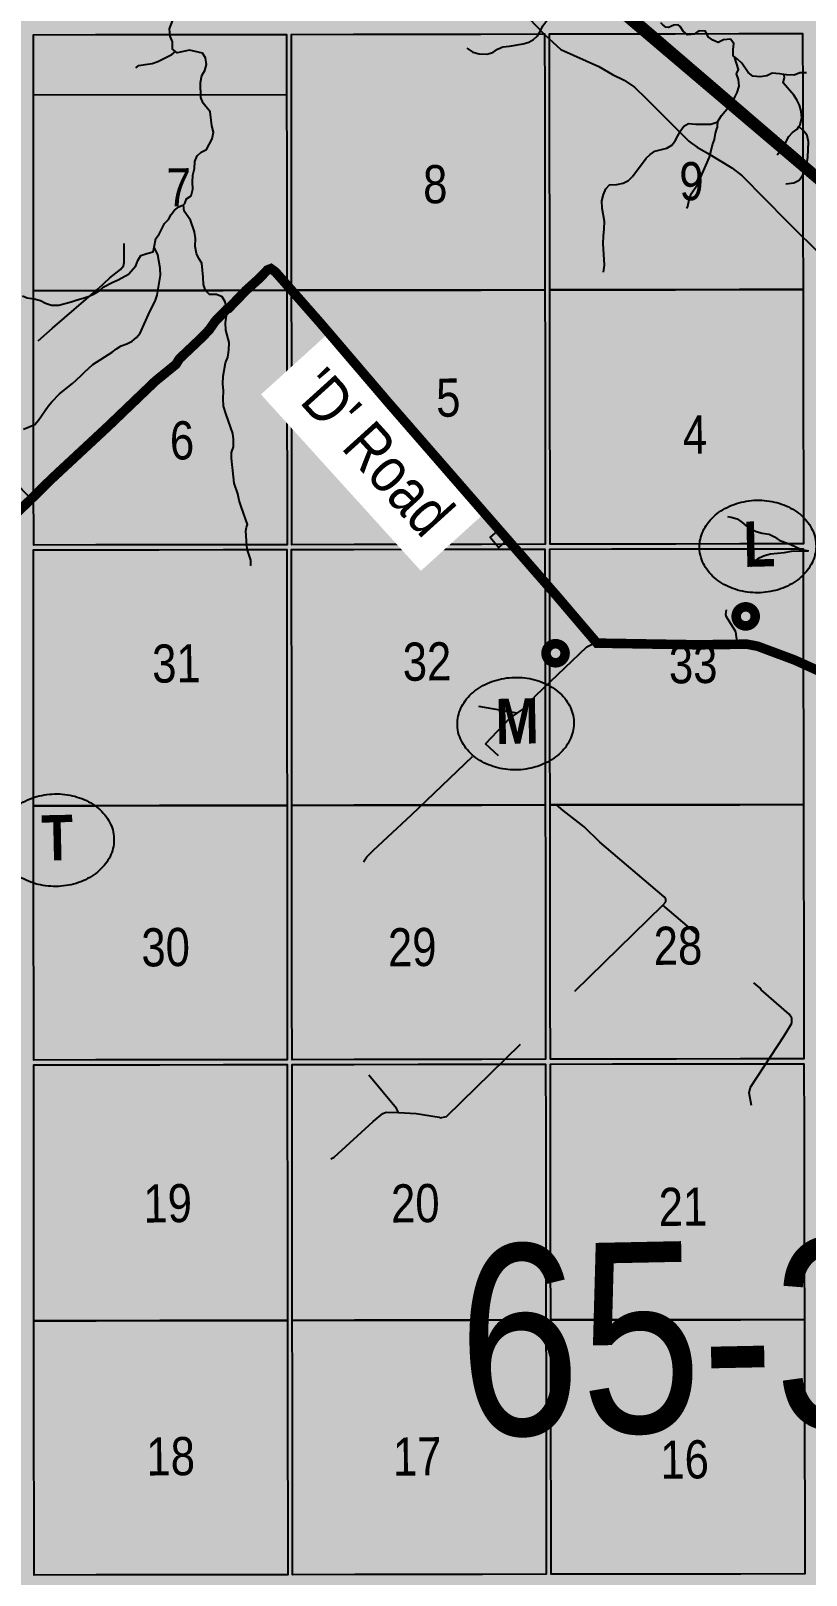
# Model space of a CAD drawing. Extents: x 405326 to 424052, y 6044755 to 6062236.
# Drawn here: x 416942.9 to 417105, y 6050260.4 to 6050583.2 of the extents above; entities that cross this region are included whole.
import ezdxf
from ezdxf.enums import TextEntityAlignment as Align

# ---------------------------------------------------------------- set-up
doc = ezdxf.new("R2010")
doc.units = 0
doc.header["$LTSCALE"] = 5
doc.linetypes.add('DASHED2', pattern=[9.525, 6.35, -3.175])
for name, color, linetype in [('33', 20, 'Continuous'), ('39', 28, 'Continuous'), ('P-PROPOSED', 10, 'Continuous'), ('Quarters', 8, 'Continuous'), ('RoadSeg', 57, 'DASHED2'), ('ROUTE-MAP-ROUTE', 90, 'Continuous'), ('T-WATER', 160, 'Continuous')]:
    doc.layers.add(name, color=color, linetype=linetype)
doc.layers.add('ROUTE-MAP-BACKGROUND-H', color=7, linetype='Continuous', true_color=0xf0ebff)
doc.styles.add('120', font='ARIALN.TTF', dxfattribs={"height": 13})
doc.styles.add('BOLD', font='ARIALNB.TTF')
doc.styles.add('TXT', font='ARIALN.TTF', dxfattribs={"height": 0.2})
doc.linetypes.add('TRACKS', pattern='A,3.81,[130,ltypeshp1.shx,S=6.35,R=0,X=0,Y=0],3.81', length=7.62)

# ---------------------------------------------------------------- blocks, each defined once
blk = doc.blocks.new('AA')
at = {"const_width": 4}
blk.add_lwpolyline([(-1, 0, 1), (1, 0, 1)], format="xyb", close=True, dxfattribs=at)
blk.add_circle((0, 0), 2)
blk = doc.blocks.new('Route_Letters')
h = blk.add_hatch(color=255)
h.dxf.hatch_style = 1
edge = h.paths.add_edge_path()
edge.add_ellipse((-0.12, 0.46), major_axis=(-11.97, 0), ratio=0.789318, start_angle=0, end_angle=360)
at = {"color": 5}
blk.add_open_spline([(-12.34, 0.46), (-12.34, -0.25), (-12.24, -0.97), (-11.72, -2.79), (-11.14, -3.88), (-9.56, -5.81), (-8.54, -6.66), (-6.22, -8.02), (-4.9, -8.54), (-2.12, -9.17), (-0.66, -9.3), (2.22, -9.13), (3.64, -8.84), (6.27, -7.89), (7.48, -7.22), (9.54, -5.6), (10.38, -4.64), (11.6, -2.54), (11.97, -1.4), (12.18, 0.91), (12.02, 2.08), (11.2, 4.3), (10.54, 5.35), (8.8, 7.2), (7.72, 7.99), (5.29, 9.24), (3.93, 9.68), (1.11, 10.18), (-0.35, 10.23), (-3.22, 9.91), (-4.61, 9.55), (-7.16, 8.47), (-8.32, 7.75), (-10.24, 6.02), (-11, 5.02), (-12.05, 2.86), (-12.32, 1.7), (-12.34, 0.52), (-12.34, 0.49), (-12.34, 0.46)], degree=3, knots=[0, 0, 0, 0, 0.219529, 0.219529, 0.575727, 0.575727, 0.931924, 0.931924, 1.288121, 1.288121, 1.644318, 1.644318, 2.000515, 2.000515, 2.356712, 2.356712, 2.712909, 2.712909, 3.069107, 3.069107, 3.425304, 3.425304, 3.781501, 3.781501, 4.137698, 4.137698, 4.493895, 4.493895, 4.850092, 4.850092, 5.20629, 5.20629, 5.562487, 5.562487, 5.918684, 5.918684, 6.274881, 6.274881, 6.283185, 6.283185, 6.283185, 6.283185], dxfattribs=at)
at = {"color": 14, "style": 'BOLD'}
blk.add_attdef('A', text='', height=9.5, dxfattribs=at).set_placement((0.22, 0.98), align=Align.MIDDLE)

msp = doc.modelspace()

# ---------------------------------------------------------------- hatches: boundary and pattern name
at = {"layer": 'ROUTE-MAP-BACKGROUND-H'}
h = msp.add_hatch(color=256, dxfattribs=at)
h.dxf.hatch_style = 1
h.paths.add_polyline_path([(417500.313, 6050470.993), (417499.828, 6050583.719), (417489.556, 6051448.866), (416064.545, 6051448.577), (416073.609, 6050477.938), (416071.924, 6050150.968), (416104.424, 6050150.804), (416615.018, 6050150.686), (416614.752, 6050098.449), (417501.84, 6050099.469), (417600.187, 6050099.469), (417600.187, 6050157.259), (417501.84, 6050157.777)])

# ---------------------------------------------------------------- linework, layer by layer
at = {"layer": '39', "linetype": 'TRACKS', "flags": 128}
msp.add_lwpolyline([(416503.607, 6051030.809), (416502.861, 6051032.759), (416502.701, 6051033.902), (416502.703, 6051034.848), (416503.047, 6051035.976), (416503.195, 6051036.343), (416504.275, 6051038.909), (416504.215, 6051041.182), (416504.118, 6051041.86), (416503.421, 6051043.386), (416498.744, 6051050.496), (416497.98, 6051051.641), (416497.428, 6051052.39), (416496.354, 6051053.253), (416495.541, 6051053.721), (416492.529, 6051054.716), (416491.471, 6051055.212), (416490.918, 6051055.693), (416490.186, 6051056.344), (416489.098, 6051057.871), (416489.55, 6051055.767), (416490.098, 6051053.211), (416491.069, 6051050.344), (416492.22, 6051047.716), (416493.6, 6051045.313), (416495.533, 6051042.5), (416499.529, 6051036.718), (416503.607, 6051030.809), (416507.132, 6051025.636), (416508.236, 6051023.841), (416509.275, 6051021.905), (416510.459, 6051019.319), (416511.382, 6051016.424), (416516.855, 6050991.331), (416517.372, 6050989.058), (416518.293, 6050984.85), (416519.213, 6050980.755), (416520.376, 6050975.544), (416520.569, 6050974.259), (416520.727, 6050972.001), (416520.775, 6050971.436), (416520.728, 6050964.563), (416520.835, 6050945.861), (416521.092, 6050943.701), (416521.479, 6050942.035), (416522.306, 6050939.521), (416522.776, 6050938.461), (416523.654, 6050936.978), (416524.889, 6050935.168), (416526.272, 6050933.655), (416527.803, 6050932.354), (416528.828, 6050931.364), (416531.075, 6050929.567), (416543.043, 6050919.974), (416556.559, 6050909.123), (416563.562, 6050903.521), (416574.217, 6050896.233), (416586.681, 6050887.73), (416592.433, 6050883.797), (416613.569, 6050869.382), (416621.212, 6050863.98), (416626.362, 6050860.486), (416630.454, 6050858.095), (416632.101, 6050857.119), (416638.116, 6050853.484), (416638.833, 6050853.06), (416648.681, 6050847.317), (416652.594, 6050845.04), (416670.84, 6050834.293), (416672.568, 6050833.275), (416694.91, 6050820.339), (416705.561, 6050814.092), (416708.04, 6050812.622), (416716.571, 6050807.619), (416719.149, 6050806.22), (416719.475, 6050806.05), (416723.015, 6050804.594), (416728.204, 6050803.179), (416733.817, 6050802.061), (416737.733, 6050800.929), (416740.017, 6050799.912), (416741.045, 6050799.276), (416742.971, 6050797.807), (416744.716, 6050796.197), (416746.233, 6050794.348), (416747.571, 6050792.273), (416749.234, 6050788.871), (416749.74, 6050787.657), (416751.893, 6050783.069), (416752.513, 6050782.01), (416753.263, 6050781.064), (416757.93, 6050775.601), (416759.791, 6050774.104), (416761.749, 6050773.088), (416761.994, 6050772.961), (416764.59, 6050772.184), (416768.771, 6050771.35), (416770.028, 6050770.969), (416772.168, 6050769.727), (416773.099, 6050768.937), (416773.85, 6050767.991), (416774.47, 6050766.961), (416775.009, 6050765.818), (416775.841, 6050763.306), (416776.085, 6050761.866), (416776.493, 6050760.582), (416777.439, 6050758.154), (416779.626, 6050753.526), (416781.323, 6050750.167), (416782.107, 6050749.264), (416782.516, 6050748.883), (416782.793, 6050748.629), (416782.973, 6050748.46), (416784.819, 6050746.964), (416788.792, 6050744.116), (416791.447, 6050741.811), (416793.092, 6050740.087), (416793.826, 6050739.112), (416794.428, 6050738.025), (416795.504, 6050735.766), (416796.368, 6050733.239), (416797.037, 6050730.543), (416797.966, 6050726.437), (416799.042, 6050722.4), (416800.493, 6050718.758), (416802.238, 6050715.469), (416802.743, 6050714.254), (416803.069, 6050712.914), (416803.51, 6050711.686), (416803.82, 6050710.331), (416805.271, 6050706.703), (416807.228, 6050703.484), (416808.827, 6050701.732), (416809.659, 6050700.87), (416810.589, 6050700.121), (416812.955, 6050698.468), (416813.689, 6050697.959), (416817.753, 6050694.724), (416819.091, 6050693.241), (416820.136, 6050691.815), (416821.099, 6050690.149), (416821.915, 6050688.469), (416822.404, 6050687.03), (416823.025, 6050684.814), (416823.286, 6050683.276), (416823.368, 6050681.921), (416823.302, 6050679.015), (416822.959, 6050677.012), (416822.568, 6050675.249), (416821.963, 6050673.655), (416821.016, 6050671.638), (416817.815, 6050665.265), (416816.933, 6050663.235), (416816.312, 6050661.373), (416815.952, 6050659.61), (416815.772, 6050657.692), (416815.82, 6050656.168), (416816.032, 6050654.277), (416816.227, 6050653.374), (416816.912, 6050650.848), (416817.532, 6050649.013), (416817.957, 6050648.053), (416819.426, 6050645.469), (416820.944, 6050643.294), (416822.104, 6050642.136), (416823.296, 6050641.147), (416824.815, 6050640.073), (416827.15, 6050638.857), (416828.898, 6050638.15), (416831.805, 6050637.427), (416836.984, 6050637.24), (416839.745, 6050637.731), (416840.382, 6050637.844), (416842.375, 6050638.463), (416842.636, 6050638.548), (416842.897, 6050638.618), (416845.887, 6050639.548), (416848.68, 6050640.181), (416850.33, 6050640.307), (416855.246, 6050640.419), (416858.889, 6050640.629), (416861.502, 6050641.179), (416868.769, 6050643.803), (416871.382, 6050644.41), (416883.025, 6050645.443), (416885.426, 6050645.416), (416886.912, 6050645.346), (416893.021, 6050645.066), (416899.348, 6050645.745), (416902.192, 6050645.435), (416904.317, 6050644.772), (416905.641, 6050644.081), (416906.213, 6050643.729), (416906.72, 6050643.404), (416908.028, 6050642.262), (416909.123, 6050640.992), (416915.156, 6050634.502), (416916.219, 6050633.628), (416918.606, 6050631.921), (416919.799, 6050631.286), (416932.584, 6050625.054), (416933.811, 6050624.518), (416934.988, 6050624.124), (416936.148, 6050623.913), (416937.293, 6050623.814), (416938.453, 6050623.871), (416942.981, 6050624.382), (416944.289, 6050624.425), (416945.662, 6050624.341), (416947.019, 6050624.031), (416948.114, 6050623.608), (416949.144, 6050623.058), (416950.142, 6050622.396), (416951.189, 6050621.479), (416952.121, 6050620.35), (416955.016, 6050615.907), (416956.26, 6050614.158), (416956.996, 6050613.481), (416958.451, 6050612.339), (416959.808, 6050611.62), (416964.043, 6050609.887), (416969.472, 6050607.717), (416971.974, 6050607.281), (416974.017, 6050607.367), (416976.224, 6050608.075), (416978.299, 6050609.177), (416980.146, 6050609.855), (416981.976, 6050610.746), (416983.807, 6050611.396), (416987.092, 6050611.949), (416989.054, 6050612.064), (416992.47, 6050612.433), (416993.532, 6050612.547), (416997.848, 6050612.579), (416999.744, 6050612.425), (417001.952, 6050612.131), (417002.213, 6050612.089), (417007.265, 6050611.077), (417013.43, 6050608.628), (417015.295, 6050607.571), (417016.702, 6050606.571), (417018.289, 6050605.034), (417019.5, 6050603.638), (417024.572, 6050599.523), (417031.034, 6050594.859), (417033.308, 6050593.69), (417037.659, 6050592.228), (417040.03, 6050591.567), (417043.449, 6050589.652), (417047.083, 6050585.86), (417050.422, 6050582.35), (417053.761, 6050579.335), (417061.68, 6050575.76), (417064.559, 6050574.113), (417067.014, 6050572.931), (417069.174, 6050571.438), (417071.613, 6050569.085), (417076.132, 6050564.519), (417080.504, 6050560.136), (417081.077, 6050559.714), (417082.223, 6050558.869), (417084.531, 6050557.574), (417089.474, 6050554.604), (417091.667, 6050552.885), (417101.036, 6050543.417), (417108.62, 6050535.893), (417111.388, 6050533.019), (417113.175, 6050530.637), (417114.405, 6050528.353), (417115.375, 6050525.646), (417117.944, 6050514.869), (417118.817, 6050510.75), (417119.608, 6050507.153), (417119.937, 6050505.869), (417120.168, 6050504.952), (417120.828, 6050501.313), (417120.899, 6050498.307), (417120.608, 6050495.837), (417117.474, 6050481.354), (417117.216, 6050479.505), (417117.187, 6050477.134), (417117.568, 6050473.974), (417119.134, 6050467.231), (417123.106, 6050450.149), (417125.348, 6050440.558), (417126.106, 6050437.299), (417127.611, 6050428.525), (417132.744, 6050395.105), (417133.769, 6050389.448), (417136.061, 6050380.845), (417141.022, 6050363.003), (417141.417, 6050361.833), (417142.486, 6050359.493), (417143.832, 6050357.477), (417144.636, 6050356.604), (417146.506, 6050355.083), (417149.278, 6050352.704), (417153.18, 6050349.734), (417154.805, 6050348.057), (417156.874, 6050345.197), (417157.235, 6050344.577), (417162.017, 6050336.515), (417167.867, 6050326.705), (417168.442, 6050325.846), (417170.871, 6050322.972), (417173.448, 6050320.508), (417186.512, 6050308.004), (417187.595, 6050307.033), (417188.399, 6050306.146), (417189.927, 6050304.258), (417190.453, 6050303.455), (417191.932, 6050301.13), (417194.35, 6050296.831), (417195.04, 6050295.873), (417196.191, 6050293.815), (417196.816, 6050292.66), (417198.082, 6050290.631), (417198.642, 6050289.461), (417200.171, 6050286.811), (417200.467, 6050286.276), (417201.999, 6050282.85), (417202.378, 6050281.581), (417202.893, 6050278.746), (417206.152, 6050265.348), (417207.773, 6050258.706), (417210.818, 6050246.126), (417211.594, 6050243.602), (417212.534, 6050241.319), (417213.669, 6050239.205), (417217.237, 6050234.359), (417229.108, 6050218.456), (417230.045, 6050217.315), (417233.315, 6050213.894), (417241.613, 6050205.462), (417242.583, 6050204.449), (417250.488, 6050196.186), (417251.967, 6050194.708), (417253.365, 6050193.117), (417254.451, 6050191.441), (417255.391, 6050189.482), (417255.97, 6050187.536), (417256.221, 6050185.561), (417256.259, 6050183.572), (417255.825, 6050180.565), (417254.965, 6050177.275), (417254.282, 6050175.213), (417253.294, 6050171.204), (417251.378, 6050164.211), (417251.085, 6050163.195), (417250.745, 6050161.472), (417250.802, 6050158.114), (417251.238, 6050153.743), (417251.472, 6050152.021), (417251.533, 6050151.167)], dxfattribs=at)
at = {"layer": 'Quarters', "flags": 128}
for points in [[(416996.393, 6050582.481), (416996.405, 6050569.773), (416943.443, 6050569.806), (416943.436, 6050582.397), (416956.424, 6050582.418), (416969.747, 6050582.439), (416983.07, 6050582.46)], [(416996.445, 6050528.969), (416983.117, 6050528.948), (416969.79, 6050528.927), (416956.462, 6050528.906), (416943.469, 6050528.885), (416943.46, 6050542.263), (416943.452, 6050555.641), (416943.444, 6050569.019), (416943.436, 6050582.397), (416956.424, 6050582.418), (416969.747, 6050582.439), (416983.07, 6050582.46), (416996.393, 6050582.481), (416996.406, 6050569.103), (416996.419, 6050555.725), (416996.432, 6050542.347)], [(417050.424, 6050529.054), (417037.097, 6050529.033), (417023.769, 6050529.013), (417010.441, 6050528.991), (416997.448, 6050528.971), (416997.435, 6050542.349), (416997.422, 6050555.727), (416997.41, 6050569.105), (416997.397, 6050582.482), (417010.385, 6050582.503), (417023.708, 6050582.524), (417037.031, 6050582.545), (417050.354, 6050582.566), (417050.371, 6050569.188), (417050.389, 6050555.81), (417050.407, 6050542.432)], [(417104.404, 6050529.138), (417091.076, 6050529.118), (417077.749, 6050529.097), (417064.421, 6050529.076), (417051.428, 6050529.056), (417051.41, 6050542.434), (417051.392, 6050555.811), (417051.375, 6050569.189), (417051.357, 6050582.567), (417064.345, 6050582.587), (417077.668, 6050582.608), (417090.991, 6050582.629), (417104.314, 6050582.65), (417104.336, 6050569.272), (417104.359, 6050555.894), (417104.381, 6050542.516)], [(416996.445, 6050528.969), (416996.458, 6050515.591), (416996.471, 6050502.213), (416996.484, 6050488.835), (416996.497, 6050475.792), (416983.165, 6050475.771), (416969.832, 6050475.749), (416956.5, 6050475.728), (416943.502, 6050475.707), (416943.494, 6050488.751), (416943.485, 6050502.129), (416943.477, 6050515.507), (416943.469, 6050528.885), (416956.462, 6050528.906), (416969.79, 6050528.927), (416983.117, 6050528.948)], [(417050.424, 6050529.054), (417050.442, 6050515.676), (417050.46, 6050502.298), (417050.478, 6050488.921), (417050.495, 6050475.877), (417037.163, 6050475.856), (417023.83, 6050475.836), (417010.498, 6050475.814), (416997.5, 6050475.794), (416997.487, 6050488.837), (416997.474, 6050502.215), (416997.461, 6050515.593), (416997.448, 6050528.971), (417010.441, 6050528.991), (417023.769, 6050529.013), (417037.097, 6050529.033)], [(417104.404, 6050529.138), (417104.426, 6050515.761), (417104.449, 6050502.383), (417104.472, 6050489.005), (417104.494, 6050475.962), (417091.161, 6050475.941), (417077.829, 6050475.92), (417064.497, 6050475.899), (417051.499, 6050475.879), (417051.481, 6050488.922), (417051.463, 6050502.3), (417051.446, 6050515.678), (417051.428, 6050529.056), (417064.421, 6050529.076), (417077.749, 6050529.097), (417091.076, 6050529.118)], [(416996.467, 6050434.665), (416996.48, 6050421.29), (416983.145, 6050421.269), (416969.811, 6050421.248), (416956.476, 6050421.226), (416943.476, 6050421.206), (416943.467, 6050434.58), (416943.459, 6050447.955), (416943.451, 6050461.33), (416943.442, 6050474.704), (416956.438, 6050474.725), (416969.768, 6050474.746), (416983.098, 6050474.767), (416996.428, 6050474.789), (416996.441, 6050461.414), (416996.454, 6050448.039)], [(417050.47, 6050434.749), (417050.488, 6050421.374), (417037.153, 6050421.354), (417023.818, 6050421.333), (417010.484, 6050421.312), (416997.483, 6050421.292), (416997.47, 6050434.666), (416997.457, 6050448.041), (416997.444, 6050461.416), (416997.431, 6050474.79), (417010.427, 6050474.811), (417023.756, 6050474.832), (417037.087, 6050474.853), (417050.417, 6050474.874), (417050.434, 6050461.499), (417050.452, 6050448.124)], [(417104.473, 6050434.833), (417104.496, 6050421.457), (417091.161, 6050421.437), (417077.827, 6050421.416), (417064.493, 6050421.397), (417051.494, 6050421.378), (417051.475, 6050434.752), (417051.456, 6050448.126), (417051.438, 6050461.501), (417051.42, 6050474.876), (417064.415, 6050474.896), (417077.745, 6050474.917), (417091.075, 6050474.937), (417104.405, 6050474.958), (417104.428, 6050461.583), (417104.451, 6050448.208)], [(416996.519, 6050381.166), (416996.532, 6050368.126), (416983.193, 6050368.105), (416969.853, 6050368.084), (416956.514, 6050368.063), (416943.509, 6050368.042), (416943.501, 6050381.082), (416943.493, 6050394.457), (416943.484, 6050407.831), (416943.476, 6050421.206), (416956.476, 6050421.226), (416969.811, 6050421.248), (416983.145, 6050421.269), (416996.48, 6050421.29), (416996.493, 6050407.915), (416996.506, 6050394.541)], [(417050.543, 6050381.252), (417050.563, 6050368.213), (417037.221, 6050368.191), (417023.879, 6050368.169), (417010.54, 6050368.148), (416997.535, 6050368.127), (416997.522, 6050381.168), (416997.509, 6050394.542), (416997.496, 6050407.917), (416997.483, 6050421.292), (417010.484, 6050421.312), (417023.818, 6050421.333), (417037.153, 6050421.354), (417050.488, 6050421.374), (417050.506, 6050407.999), (417050.524, 6050394.625)], [(417104.564, 6050381.332), (417104.586, 6050368.292), (417091.247, 6050368.271), (417077.907, 6050368.251), (417064.567, 6050368.231), (417051.562, 6050368.211), (417051.545, 6050381.251), (417051.527, 6050394.626), (417051.511, 6050408.002), (417051.494, 6050421.378), (417064.493, 6050421.397), (417077.827, 6050421.416), (417091.161, 6050421.437), (417104.496, 6050421.457), (417104.519, 6050408.082), (417104.541, 6050394.707)], [(416996.572, 6050326.999), (416996.586, 6050313.624), (416983.242, 6050313.603), (416969.898, 6050313.582), (416956.553, 6050313.561), (416943.544, 6050313.541), (416943.535, 6050326.915), (416943.527, 6050340.29), (416943.518, 6050353.664), (416943.51, 6050367.039), (416956.515, 6050367.059), (416969.854, 6050367.081), (416983.194, 6050367.102), (416996.533, 6050367.123), (416996.546, 6050353.748), (416996.559, 6050340.373)], [(417050.632, 6050313.707), (417037.287, 6050313.687), (417023.943, 6050313.667), (417010.599, 6050313.646), (416997.589, 6050313.626), (416997.576, 6050327), (416997.562, 6050340.375), (416997.549, 6050353.75), (416997.536, 6050367.124), (417010.541, 6050367.145), (417023.881, 6050367.166), (417037.22, 6050367.186), (417050.56, 6050367.206), (417050.578, 6050353.831), (417050.596, 6050340.457), (417050.614, 6050327.082)], [(417104.656, 6050327.163), (417104.679, 6050313.788), (417091.334, 6050313.768), (417077.99, 6050313.748), (417064.645, 6050313.728), (417051.635, 6050313.708), (417051.617, 6050327.083), (417051.599, 6050340.458), (417051.581, 6050353.833), (417051.563, 6050367.208), (417064.569, 6050367.228), (417077.908, 6050367.248), (417091.248, 6050367.268), (417104.588, 6050367.288), (417104.611, 6050353.913), (417104.633, 6050340.538)], [(416996.625, 6050273.5), (416996.638, 6050260.46), (416983.29, 6050260.439), (416969.941, 6050260.418), (416956.592, 6050260.397), (416943.578, 6050260.377), (416943.57, 6050273.417), (416943.561, 6050286.792), (416943.553, 6050300.166), (416943.544, 6050313.541), (416956.553, 6050313.561), (416969.898, 6050313.582), (416983.242, 6050313.603), (416996.586, 6050313.624), (416996.599, 6050300.25), (416996.612, 6050286.875)], [(417050.632, 6050313.707), (417050.65, 6050300.332), (417050.668, 6050286.957), (417050.686, 6050273.582), (417050.703, 6050260.542), (417037.354, 6050260.522), (417024.005, 6050260.502), (417010.656, 6050260.482), (416997.641, 6050260.462), (416997.629, 6050273.502), (416997.615, 6050286.877), (416997.602, 6050300.251), (416997.589, 6050313.626), (417010.599, 6050313.646), (417023.943, 6050313.667), (417037.287, 6050313.687)], [(417104.748, 6050273.663), (417104.77, 6050260.622), (417091.421, 6050260.602), (417078.071, 6050260.582), (417064.722, 6050260.563), (417051.707, 6050260.543), (417051.689, 6050273.584), (417051.671, 6050286.959), (417051.653, 6050300.334), (417051.635, 6050313.708), (417064.645, 6050313.728), (417077.99, 6050313.748), (417091.334, 6050313.768), (417104.679, 6050313.788), (417104.702, 6050300.413), (417104.725, 6050287.038)]]:
    msp.add_lwpolyline(points, close=True, dxfattribs=at)
at = {"layer": 'RoadSeg'}
msp.add_line((417044.62, 6050440.547), (417036.573, 6050441.939), dxfattribs=at)
at = {"layer": 'RoadSeg', "flags": 128}
for points in [[(416942.994, 6050485.352), (416927.283, 6050501.254), (416926.666, 6050502.106), (416926.689, 6050502.572), (416933.184, 6050508.5), (416947.423, 6050521.048), (416956.996, 6050529.304), (416959.443, 6050531.586), (416961.668, 6050533.33), (416962.284, 6050534.076), (416962.402, 6050534.777), (416962.417, 6050538.77)], [(417061.293, 6050455.212), (417052.81, 6050465.172), (417038.231, 6050481.864), (417017.626, 6050505.543), (417003.362, 6050522.242), (416994.053, 6050532.823), (416993.107, 6050533.502), (416992.381, 6050533.22), (416990.753, 6050531.522), (416987.881, 6050528.932), (416984.235, 6050525.161), (416983.905, 6050525.021), (416981.463, 6050522.506), (416980.236, 6050520.75), (416978.902, 6050519.324), (416973.978, 6050514.661), (416973.238, 6050513.481), (416968.953, 6050509.995), (416959.106, 6050500.569), (416947.197, 6050489.501), (416942.994, 6050485.352), (416929.494, 6050472.454), (416927.45, 6050470.45), (416925.914, 6050469.153)], [(417090.686, 6050454.969), (417090.364, 6050457.557), (417088.402, 6050460.675), (417088.225, 6050461.171), (417088.37, 6050462.138)], [(417044.62, 6050440.547), (417046.16, 6050441.644), (417048.5, 6050444.256), (417059.194, 6050454.43), (417060.702, 6050455.218), (417061.293, 6050455.212)], [(417061.293, 6050455.212), (417082.438, 6050454.86), (417090.686, 6050454.969), (417092.748, 6050454.98), (417094.919, 6050454.56), (417102.666, 6050451.665), (417108.073, 6050449.219), (417109.925, 6050448.194), (417112.496, 6050446.186), (417116.599, 6050442.548), (417116.975, 6050442.057), (417119.824, 6050439.523), (417122.925, 6050437.626), (417125.137, 6050436.842), (417128.822, 6050437.187), (417130.493, 6050436.823), (417131.337, 6050436.242), (417133.849, 6050433.901), (417134.793, 6050433.322), (417136.466, 6050432.859), (417138.534, 6050432.57), (417139.235, 6050432.485), (417140.636, 6050432.315), (417141.541, 6050432.002), (417142.283, 6050431.519), (417143.411, 6050430.079), (417143.971, 6050428.794), (417145.624, 6050423.041), (417146.504, 6050420.764), (417149.069, 6050415.929), (417149.813, 6050413.782), (417150.124, 6050411.693), (417150.121, 6050411.426), (417150.101, 6050409.663), (417150.625, 6050406.913), (417152.691, 6050397.41), (417153.96, 6050392.481), (417154.959, 6050389.308), (417155.754, 6050387.928), (417156.806, 6050386.952), (417162.934, 6050383.523), (417164.656, 6050382.296), (417169.301, 6050376.64), (417171.513, 6050374.325), (417174.857, 6050371.935), (417177.28, 6050370.656), (417179.005, 6050369.296), (417180.13, 6050368.056), (417181.432, 6050366.254), (417183.543, 6050362.406), (417184.634, 6050361.199), (417186.49, 6050359.941), (417190.292, 6050357.926), (417191.265, 6050357.548), (417194.571, 6050356.953), (417196.989, 6050355.874), (417197.701, 6050355.257), (417198.931, 6050353.719), (417201.844, 6050349.723), (417203.167, 6050348.554), (417204.671, 6050348.187), (417207.965, 6050348.19), (417210.696, 6050348.016), (417212.769, 6050347.561), (417214.147, 6050346.859), (417214.793, 6050346.24), (417217.935, 6050340.852), (417220.177, 6050338.67), (417221.597, 6050337.603), (417224.361, 6050335.899), (417225.648, 6050334.828), (417229.372, 6050330.251), (417230.492, 6050329.177), (417232.585, 6050327.757), (417237.883, 6050325.808), (417261.953, 6050317.14), (417265.036, 6050316.074), (417267.04, 6050315.718), (417268.133, 6050315.908), (417269.024, 6050316.259), (417271.185, 6050317.902)], [(417038.003, 6050434.185), (417043.111, 6050439.55), (417044.62, 6050440.547)], [(417012.448, 6050409.489), (417013.19, 6050410.569), (417014.559, 6050411.929), (417022.485, 6050419.283), (417038.003, 6050434.185)], [(417075.05, 6050400.412), (417075.699, 6050401.157), (417075.688, 6050401.689), (417075.379, 6050402.148), (417061.928, 6050413.571), (417058.632, 6050416.828), (417054.202, 6050420.193), (417039.87, 6050432.395), (417038.003, 6050434.185)], [(417019.819, 6050357.118), (417023.483, 6050356.897), (417028.29, 6050356.134), (417028.526, 6050355.973), (417029.851, 6050356.268), (417075.05, 6050400.412)], [(417093.607, 6050358.526), (417093.151, 6050361.211), (417093.426, 6050362.347), (417100.449, 6050373.109), (417102.022, 6050375.771), (417102.033, 6050376.802), (417101.483, 6050377.655), (417095.653, 6050382.721), (417095.344, 6050383.147), (417075.05, 6050400.412)], [(417019.819, 6050357.118), (417019.403, 6050357.908), (417013.6, 6050364.87)], [(417005.656, 6050347.369), (417006.313, 6050347.782), (417014.471, 6050355.208), (417016.498, 6050356.848), (417017.224, 6050357.129), (417019.819, 6050357.118)]]:
    msp.add_lwpolyline(points, dxfattribs=at)
at = {"layer": 'T-WATER'}
msp.add_line((416968.502, 6050536.984), (416968.67, 6050537.962), dxfattribs=at)
at = {"layer": 'T-WATER', "flags": 128}
for points in [[(416973.152, 6050578.873), (416972.56, 6050579.39), (416972.504, 6050580.929), (416972.01, 6050582.121), (416971.938, 6050583.611), (416973.797, 6050588.513), (416974.827, 6050590.727), (416974.936, 6050593.376), (416974.85, 6050594.865), (416974.301, 6050598.989), (416974.44, 6050600.482), (416974.247, 6050601.859), (416973.659, 6050602.849), (416973.574, 6050603.077), (416973.29, 6050604.019)], [(417034.078, 6050579.609), (417035.321, 6050578.779), (417036.633, 6050578.392), (417038.254, 6050578.327), (417039.516, 6050578.696), (417040.473, 6050579.388), (417041.592, 6050579.89), (417043.04, 6050580.037), (417045.834, 6050580.484), (417047.05, 6050580.829), (417048.025, 6050581.428), (417048.884, 6050582.207), (417049.493, 6050583.22), (417049.996, 6050584.255), (417050.6, 6050585.118), (417051.446, 6050585.851), (417052.87, 6050587.793), (417053.142, 6050589.175), (417054.514, 6050590.626), (417055.68, 6050590.913)], [(417090.063, 6050577.793), (417089.765, 6050578.022), (417089.795, 6050579.322), (417089.953, 6050580.539), (417089.211, 6050581.474), (417087.74, 6050581.336), (417086.658, 6050580.761), (417085.5, 6050581.282), (417084.532, 6050581.997), (417084.02, 6050583.131), (417082.623, 6050583.252), (417081.649, 6050582.555), (417080.238, 6050582.382), (417079.345, 6050583.154), (417078.688, 6050584.158), (417078.301, 6050584.469), (417077.396, 6050584.392), (417076.253, 6050583.881), (417075.684, 6050584.012), (417075.066, 6050584.462), (417074.69, 6050584.899)], [(416964.844, 6050575.515), (416965.505, 6050575.961), (416966.849, 6050576.208), (416968.269, 6050576.355), (416969.439, 6050576.781), (416972.363, 6050578.236), (416973.152, 6050578.873)], [(416974.807, 6050546.814), (416975.087, 6050547.152), (416975.453, 6050548.098), (416976.427, 6050548.736), (416976.762, 6050550.113), (416976.716, 6050551.585), (416976.788, 6050553.061), (416977.102, 6050554.409), (416977.181, 6050555.933), (416977.707, 6050557.071), (416978.54, 6050557.866), (416979.633, 6050558.43), (416980.837, 6050560.651), (416981.072, 6050562.041), (416980.73, 6050563.337), (416980.381, 6050566.265), (416978.934, 6050568.122), (416978.449, 6050569.302), (416978.398, 6050572.451), (416978.669, 6050573.868), (416979.324, 6050574.907), (416979.67, 6050576.201), (416979.401, 6050577.576), (416978.797, 6050578.567), (416976.095, 6050579.154), (416973.473, 6050578.593), (416973.152, 6050578.873)], [(417086.625, 6050564.378), (417087.368, 6050565.532), (417088.873, 6050567.326), (417090.151, 6050569.321), (417090.647, 6050570.331), (417091.062, 6050571.616), (417090.889, 6050573.037), (417090.51, 6050574.217), (417090.888, 6050575.151), (417090.063, 6050577.793)], [(417100.358, 6050574.074), (417099.454, 6050574.216), (417097.947, 6050574.335), (417096.852, 6050573.784), (417095.426, 6050573.569), (417093.896, 6050573.762), (417092.932, 6050574.481), (417091.588, 6050576.488), (417090.713, 6050577.292), (417090.063, 6050577.793)], [(417103.524, 6050563.195), (417103.817, 6050563.634), (417104.127, 6050564.976), (417103.982, 6050566.42), (417103.645, 6050567.653), (417103.134, 6050568.787), (417102.455, 6050569.745), (417100.237, 6050572.344), (417100.546, 6050573.52), (417100.358, 6050574.074)], [(417105.095, 6050574.422), (417103.737, 6050574.44), (417102.55, 6050573.961), (417100.908, 6050573.988), (417100.358, 6050574.074)], [(417062.644, 6050532.78), (417062.864, 6050534.263), (417062.622, 6050538.78), (417062.648, 6050540.279), (417062.83, 6050541.813), (417062.851, 6050543.339), (417062.374, 6050546.124), (417062.306, 6050547.683), (417062.669, 6050548.974), (417063.156, 6050550.166), (417063.942, 6050551.01), (417065.455, 6050551.114), (417066.782, 6050551.399), (417067.908, 6050551.957), (417068.709, 6050552.759), (417071.573, 6050556.582), (417072.403, 6050557.394), (417073.41, 6050558.048), (417075.896, 6050558.694), (417076.979, 6050559.288), (417077.679, 6050560.191), (417078.804, 6050562.313), (417079.438, 6050563.282), (417080.467, 6050563.862), (417081.961, 6050563.697), (417085.097, 6050563.732), (417086.342, 6050564.153), (417086.625, 6050564.378)], [(417080.048, 6050546.136), (417080.3, 6050546.544), (417080.588, 6050547.869), (417081.003, 6050549.139), (417082.337, 6050551.088), (417084.808, 6050556.818), (417085.473, 6050559.357), (417085.878, 6050560.512), (417086.078, 6050561.853), (417086.372, 6050562.756), (417086.482, 6050563.095), (417086.53, 6050563.532), (417086.625, 6050564.378)], [(417098.97, 6050557.293), (417100.313, 6050558.974), (417101.412, 6050561.124), (417102.174, 6050561.994), (417103.171, 6050562.664), (417103.524, 6050563.195)], [(417100.769, 6050551.23), (417102.49, 6050551.442), (417103.566, 6050551.999), (417104.304, 6050552.959), (417104.81, 6050554.032), (417105.199, 6050555.357), (417105.392, 6050556.829), (417105.571, 6050559.98), (417105.282, 6050561.343), (417104.552, 6050562.218), (417103.524, 6050563.195)], [(416968.67, 6050537.962), (416969.012, 6050539.801), (416969.737, 6050540.72), (416970.865, 6050542.936), (416971.677, 6050543.75), (416972.242, 6050544.835), (416972.934, 6050545.761), (416973.858, 6050546.435), (416974.807, 6050546.814)], [(416988.83, 6050471.34), (416988.887, 6050471.502), (416988.881, 6050472.537), (416988.208, 6050474.671), (416988.051, 6050475.524), (416987.881, 6050478.674), (416988.002, 6050479.469), (416988.245, 6050480.018), (416986.904, 6050483.764), (416986.503, 6050485.018), (416986.222, 6050486.418), (416985.423, 6050488.67), (416984.846, 6050493.86), (416984.842, 6050495.048), (416985.257, 6050496.264), (416985.282, 6050497.885), (416985.153, 6050499.005), (416983.785, 6050502.975), (416983.229, 6050504.778), (416983.134, 6050506.277), (416983.187, 6050507.946), (416983.067, 6050509.409), (416983.119, 6050511.054), (416983.615, 6050513.798), (416984.112, 6050515), (416984.334, 6050516.471), (416984.385, 6050518.092), (416983.657, 6050520.617), (416983.591, 6050522.169), (416983.842, 6050523.632), (416983.84, 6050525.231), (416983.555, 6050526.564), (416982.946, 6050527.598), (416981.71, 6050528.078), (416980.29, 6050528.096), (416979.411, 6050528.901), (416979.009, 6050530.155), (416978.935, 6050531.703), (416978.641, 6050534.648), (416978.006, 6050535.61), (416977.516, 6050536.686), (416977.294, 6050538.121), (416977.331, 6050539.778), (416977.099, 6050541.176), (416976.297, 6050543.646), (416974.998, 6050545.549), (416974.807, 6050546.814)], [(416941.176, 6050527.813), (416942.13, 6050527.422), (416943.585, 6050527.199), (416944.909, 6050526.852), (416945.987, 6050526.27), (416947.201, 6050525.843), (416948.75, 6050525.877), (416951.367, 6050526.568), (416952.564, 6050527.005), (416953.875, 6050527.332), (416955.079, 6050527.755), (416956.157, 6050528.265), (416957.187, 6050528.867), (416958.032, 6050529.605), (416960.065, 6050530.708), (416961.176, 6050531.139), (416963.304, 6050532.322), (416964.829, 6050534.083), (416965.289, 6050535.206), (416965.909, 6050536.231), (416967.144, 6050536.651), (416968.502, 6050536.984)], [(416941.373, 6050499.915), (416943.711, 6050500.934), (416944.5, 6050501.836), (416946.541, 6050504.748), (416947.285, 6050505.678), (416948.915, 6050507.359), (416951.625, 6050509.48), (416953.365, 6050511.066), (416954.188, 6050511.927), (416955.893, 6050513.488), (416959.896, 6050516.024), (416960.787, 6050516.769), (416961.783, 6050517.382), (416963.008, 6050517.772), (416964.098, 6050518.312), (416965.012, 6050519.08), (416965.735, 6050520.021), (416967.792, 6050524.516), (416968.927, 6050526.714), (416969.291, 6050527.976), (416970.05, 6050532.11), (416969.963, 6050533.626), (416969.45, 6050536.367), (416968.67, 6050537.962)], [(417088.583, 6050481.7), (417089.358, 6050481.576), (417090.615, 6050481.187), (417091.613, 6050480.515), (417092.478, 6050479.733), (417093.435, 6050479.078), (417094.577, 6050478.561), (417095.862, 6050478.179), (417097.292, 6050477.968), (417098.447, 6050477.453), (417099.408, 6050476.718), (417101.821, 6050475.812), (417104.103, 6050474.768), (417105.56, 6050474.509)], [(417093.442, 6050471.269), (417093.558, 6050471.343), (417094.312, 6050472.296), (417095.247, 6050473.037), (417096.348, 6050473.563), (417097.615, 6050473.881), (417100.544, 6050474.151), (417101.95, 6050474.425), (417103.534, 6050474.525), (417105.56, 6050474.509)]]:
    msp.add_lwpolyline(points, dxfattribs=at)

# ---------------------------------------------------------------- block references
at = {"xscale": 0.9970606228948878, "yscale": 0.9970606228948878, "zscale": 0.9970606228948878, "rotation": 1.221762929776653}
for p, values in [((417095.052, 6050474.963), {'A': 'L'}), ((417044.415, 6050437.922), {'A': 'M'}), ((416948.237, 6050413.562), {'A': 'T'})]:
    msp.add_blockref('Route_Letters', p, dxfattribs=at).add_auto_attribs(values)
for p in [(417092.403, 6050460.804), (417052.641, 6050453.095)]:
    msp.add_blockref('AA', p, dxfattribs=at)

# ---------------------------------------------------------------- texts
at = {"layer": 'RoadSeg', "style": '120'}
for s, height, rotation, p in [('7', 7.974, 0.67212, (416971.378, 6050546.485)), ('8', 7.974, 0.67212, (417024.983, 6050547.146)), ('9', 7.974, 0.67212, (417078.578, 6050547.775)), ('5', 7.974, 0.67212, (417027.713, 6050502.53)), ('6', 7.974, 0.67212, (416972.027, 6050493.584)), ('4', 7.974, 0.67212, (417079.292, 6050494.81)), ('31', 7.967, 0.67212, (416968.322, 6050446.933)), ('32', 7.967, 0.67212, (417020.731, 6050447.332)), ('33', 7.967, 0.67212, (417076.387, 6050446.782)), ('30', 7.967, 0.67212, (416966.068, 6050387.612)), ('29', 7.967, 0.67212, (417017.644, 6050387.619)), ('28', 7.967, 0.67212, (417073.212, 6050387.933)), ('19', 7.967, 0.67212, (416966.494, 6050334.063)), ('20', 7.967, 0.67212, (417018.284, 6050334.072)), ('21', 7.967, 0.67212, (417074.257, 6050333.346)), ('65-3-6', 39.8351, 1.17937, (417032.723, 6050289.399)), ('18', 7.967, 0.67212, (416967.115, 6050281.177)), ('17', 7.967, 0.67212, (417018.676, 6050281.142)), ('16', 7.967, 0.67212, (417074.599, 6050280.502))]:
    msp.add_text(s, height=height, rotation=rotation, dxfattribs=at).set_placement(p)

# ---------------------------------------------------------------- next in the draw order: texts
at = {"layer": '33', "insert": (417018.292, 6050498.318), "char_height": 9.4843, "width": 40.29632, "attachment_point": 2, "rotation": 312.19489, "style": 'TXT', "bg_fill": 2}
msp.add_mtext("'D' Road", dxfattribs=at)

# ---------------------------------------------------------------- next in the draw order: linework, layer by layer
at = {"flags": 128}
msp.add_lwpolyline([(417432.321, 6050275.117, 0, 4.992, 0), (416765.681, 6050844.163, 4.992, 0, 0), (416430.349, 6051104.067, 0, 0, 0)], format="xyseb", dxfattribs=at)
at = {"layer": 'P-PROPOSED', "flags": 128}
msp.add_lwpolyline([(417105.465, 6050449.894), (417104.461, 6050450.367), (417102.264, 6050451.41), (417093.713, 6050454.56), (417090.87, 6050454.576), (417077.776, 6050454.646), (417073.283, 6050454.67), (417073.286, 6050455.268), (417063.148, 6050455.323), (417062.483, 6050455.327), (417061.984, 6050455.329), (417061.835, 6050455.33), (417061.599, 6050455.331), (417048.179, 6050470.784), (417047.727, 6050470.392), (417043.818, 6050474.885), (417043.205, 6050475.589), (417042.946, 6050475.887), (417042.306, 6050476.624), (417040.7, 6050475.228), (417038.934, 6050477.261), (417040.54, 6050478.656), (417040.135, 6050479.122), (417039.458, 6050479.9), (417037.758, 6050481.858), (417037.409, 6050482.259), (417023.755, 6050497.973), (417020.782, 6050501.394), (417020.563, 6050501.646), (417020.235, 6050502.023), (417020.023, 6050502.267), (417011.807, 6050511.722), (417008.633, 6050515.398), (417008.541, 6050515.503), (417008.454, 6050515.604), (417008.126, 6050515.98), (417007.908, 6050516.231), (417005.784, 6050518.673), (417005.641, 6050518.838), (417005.565, 6050518.924), (417005.36, 6050519.16), (417004.923, 6050519.662), (416997.404, 6050528.304), (416996.814, 6050528.982), (416996.4, 6050529.458), (416995.976, 6050529.945), (416995.649, 6050530.321), (416995.321, 6050530.697), (416992.978, 6050533.391), (416992.933, 6050533.353), (416992.71, 6050533.139), (416992.35, 6050532.793), (416990.172, 6050530.699), (416988.4, 6050528.97), (416987.425, 6050528.017), (416982.4, 6050523.141), (416981.371, 6050522.101), (416980.699, 6050521.109), (416980.107, 6050520.274), (416979.409, 6050519.503), (416976.548, 6050516.807), (416974.209, 6050514.594), (416973.512, 6050513.405), (416972.757, 6050512.664), (416971.966, 6050511.95), (416970.563, 6050511.104), (416969.716, 6050510.274), (416967.719, 6050508.313), (416964.625, 6050505.359), (416961.257, 6050502.176), (416958.667, 6050499.728), (416957.451, 6050498.607), (416955.39, 6050496.719), (416955.02, 6050496.38), (416954.897, 6050496.268), (416954.859, 6050496.233), (416943.413, 6050485.322), (416943.378, 6050485.289), (416943.042, 6050484.968), (416942.41, 6050484.366)], dxfattribs=at)
at = {"layer": 'ROUTE-MAP-ROUTE', "const_width": 2, "flags": 128}
msp.add_lwpolyline([(416929.494, 6050472.454), (416942.994, 6050485.352), (416947.197, 6050489.501), (416959.106, 6050500.569), (416968.953, 6050509.995), (416973.238, 6050513.481), (416973.978, 6050514.661), (416978.902, 6050519.324), (416980.236, 6050520.75), (416981.463, 6050522.506), (416983.905, 6050525.021), (416984.235, 6050525.161), (416987.881, 6050528.932), (416990.753, 6050531.522), (416992.381, 6050533.22), (416993.107, 6050533.502), (416994.053, 6050532.823), (417003.362, 6050522.242), (417017.626, 6050505.543), (417038.231, 6050481.864), (417052.81, 6050465.172), (417061.293, 6050455.212), (417082.438, 6050454.86), (417090.686, 6050454.969), (417092.748, 6050454.98), (417094.919, 6050454.56), (417102.666, 6050451.665), (417108.073, 6050449.219)], dxfattribs=at)

doc.saveas('drawing.dxf')
